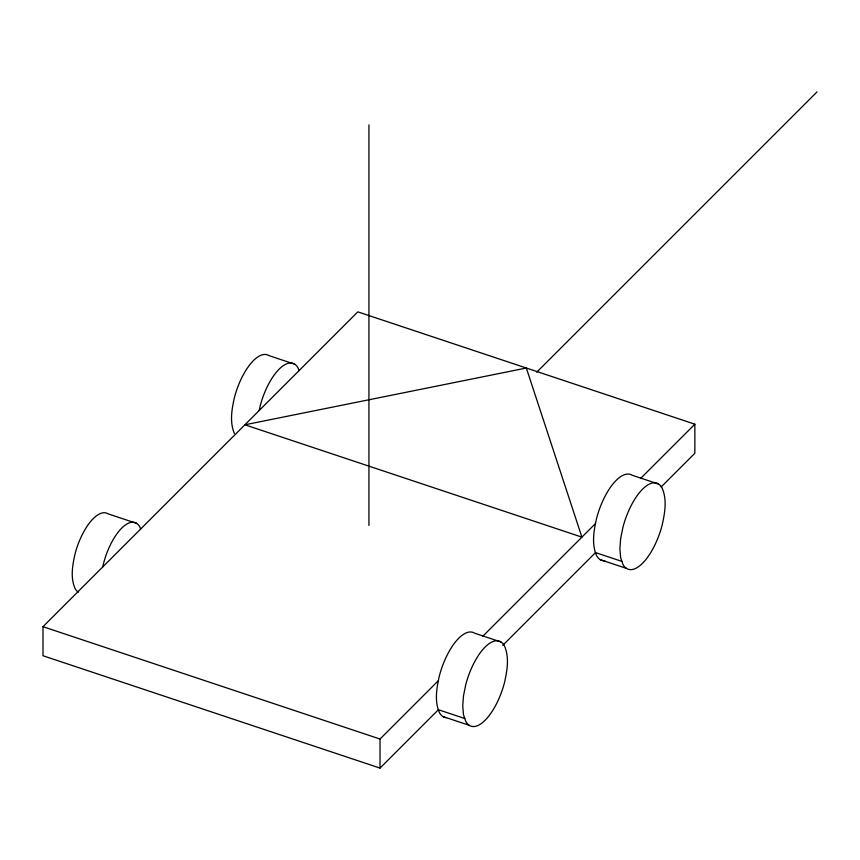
<?xml version="1.0" encoding="UTF-8"?>
<svg xmlns="http://www.w3.org/2000/svg" width="860" height="860" viewBox="0 0 860 860"><rect width="100%" height="100%" fill="white"/><g stroke="black" fill="none" stroke-linecap="round" stroke-linejoin="round"><path stroke-width="1.29" d="M102.824 566.869L103.49 563.558A42.075 17.178 -71.6 0 1 139.922 527.115L140.599 529.093M259.225 410.467L260.096 406.189A43.957 17.942 -71.6 0 1 298.162 368.112L299.022 370.66M464.787 718.519L438.396 709.715L380.023 768.098L43 655.75L43 626.693L357.835 311.858L694.858 424.195L694.858 453.263L661.125 486.986M536.769 372.144L817 91.902M380.023 768.098L380.023 739.03L438.396 680.658M482.836 636.207L595.518 523.525M640.517 478.536L694.858 424.195M502.735 645.376L595.518 552.593L621.909 561.386M658.556 484.062L632.164 475.257A45.311 18.501 -71.6 0 0 596.528 518.558C593.851 530.598 591.465 543.799 596.528 555.549A45.311 18.501 -71.6 0 0 604.817 560.795M294.668 364.178L268.976 355.61A43.957 17.942 -71.6 0 0 234.404 397.621C231.802 409.296 229.491 422.12 234.404 433.515M600.13 559.613L626.521 568.406M500.95 641.979L474.559 633.175A44.763 18.275 -71.6 0 0 439.342 675.96C436.697 687.85 434.343 700.911 439.342 712.51A44.763 18.275 -71.6 0 0 446.297 717.681M136.579 523.353L108.091 513.85A42.075 17.178 -71.6 0 0 75.003 554.055C72.509 565.235 70.294 577.501 75.003 588.412A42.075 17.178 -71.6 0 0 78.346 592.174M442.9 716.53L469.291 725.324M43 626.693L380.023 739.03M368.929 124.904L368.929 525.438M463.497 695.804L462.734 706.028L463.497 714.735L465.733 721.314A44.763 18.275 -71.6 0 0 504.508 682.539C507.153 670.649 509.507 657.599 504.508 645.989A44.763 18.275 -71.6 0 0 465.733 684.754L463.497 695.804M620.651 538.543L619.888 548.884L620.651 557.688L622.919 564.353A45.311 18.501 -71.6 0 0 662.157 525.116C664.834 513.076 667.22 499.864 662.157 488.114A45.311 18.501 -71.6 0 0 622.919 527.352L620.651 538.543M526.341 368.026L244.896 424.797L581.908 537.135L526.341 368.026"/></g></svg>
